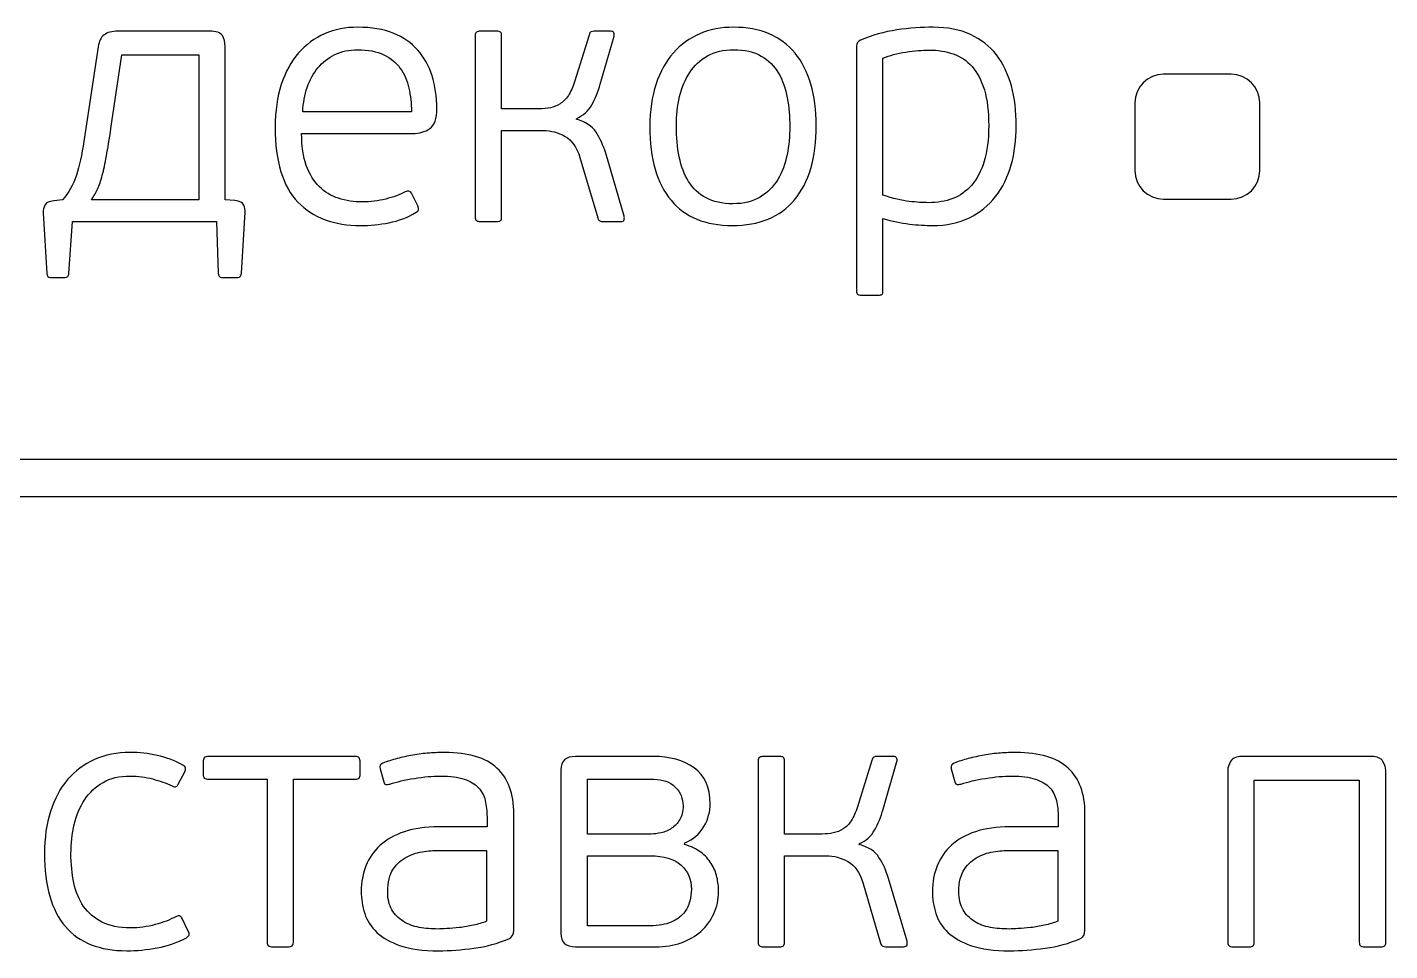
# Model space of a CAD drawing. Header units: centimetres. Extents: x -21.3 to 21.2, y -15.2 to 14.8.
# Drawn here: x 4.617 to 5.477, y -4.252 to -3.669 of the extents above; entities that cross this region are included whole.
import ezdxf

# ---------------------------------------------------------------- set-up
doc = ezdxf.new("R2010")
doc.units = ezdxf.units.CM
doc.header["$MEASUREMENT"] = 0
doc.layers.add('layer 1', color=7, linetype='Continuous')

msp = doc.modelspace()

# ---------------------------------------------------------------- linework, layer by layer
at = {"layer": 'layer 1', "color": 29}
for points, knots in [([(4.63937, -3.77787), (4.64334, -3.7736), (4.64627, -3.76845), (4.64818, -3.76243), (4.64818, -3.76243), (4.65009, -3.7564), (4.65165, -3.74928), (4.65287, -3.74104), (4.65287, -3.74104), (4.65287, -3.74104), (4.66202, -3.68135), (4.66202, -3.68135), (4.66202, -3.68135), (4.66248, -3.67784), (4.6637, -3.67533), (4.66568, -3.6738), (4.66568, -3.6738), (4.66766, -3.67227), (4.67063, -3.67151), (4.6746, -3.67151), (4.6746, -3.67151), (4.6746, -3.67151), (4.73201, -3.67151), (4.73201, -3.67151), (4.73201, -3.67151), (4.73643, -3.67151), (4.73921, -3.67243), (4.74035, -3.67426), (4.74035, -3.67426), (4.7415, -3.67609), (4.74207, -3.67845), (4.74207, -3.68135), (4.74207, -3.68135), (4.74207, -3.68135), (4.74207, -3.77787), (4.74207, -3.77787), (4.74207, -3.77787), (4.74207, -3.77787), (4.74825, -3.77833), (4.74825, -3.77833), (4.74825, -3.77833), (4.75129, -3.77863), (4.75316, -3.77958), (4.75385, -3.78119), (4.75385, -3.78119), (4.75453, -3.78278), (4.7548, -3.78427), (4.75465, -3.78564), (4.75465, -3.78564), (4.75465, -3.78564), (4.75236, -3.82407), (4.75236, -3.82407), (4.75236, -3.82407), (4.75236, -3.8259), (4.7516, -3.82681), (4.75008, -3.82681), (4.75008, -3.82681), (4.75008, -3.82681), (4.73978, -3.82681), (4.73978, -3.82681), (4.73978, -3.82681), (4.73856, -3.82681), (4.73788, -3.8259), (4.73772, -3.82407), (4.73772, -3.82407), (4.73772, -3.82407), (4.73658, -3.79159), (4.73658, -3.79159), (4.73658, -3.79159), (4.73658, -3.79159), (4.64578, -3.79159), (4.64578, -3.79159), (4.64578, -3.79159), (4.64578, -3.79159), (4.64349, -3.8243), (4.64349, -3.8243), (4.64349, -3.8243), (4.64349, -3.82521), (4.64322, -3.82586), (4.64269, -3.82624), (4.64269, -3.82624), (4.64216, -3.82663), (4.64159, -3.82681), (4.64097, -3.82681), (4.64097, -3.82681), (4.64097, -3.82681), (4.6316, -3.82681), (4.6316, -3.82681), (4.6316, -3.82681), (4.63038, -3.82681), (4.62969, -3.82598), (4.62954, -3.8243), (4.62954, -3.8243), (4.62954, -3.8243), (4.62725, -3.7861), (4.62725, -3.7861), (4.62725, -3.7861), (4.6271, -3.78442), (4.62744, -3.78283), (4.62828, -3.7813), (4.62828, -3.7813), (4.62912, -3.77977), (4.63099, -3.77886), (4.63388, -3.77856), (4.63388, -3.77856), (4.63388, -3.77856), (4.63937, -3.77787), (4.63937, -3.77787)], [0, 0, 0, 0, 0.035714, 0.035714, 0.035714, 0.035714, 0.071429, 0.071429, 0.071429, 0.071429, 0.107143, 0.107143, 0.107143, 0.107143, 0.142857, 0.142857, 0.142857, 0.142857, 0.178571, 0.178571, 0.178571, 0.178571, 0.214286, 0.214286, 0.214286, 0.214286, 0.25, 0.25, 0.25, 0.25, 0.285714, 0.285714, 0.285714, 0.285714, 0.321429, 0.321429, 0.321429, 0.321429, 0.357143, 0.357143, 0.357143, 0.357143, 0.392857, 0.392857, 0.392857, 0.392857, 0.428571, 0.428571, 0.428571, 0.428571, 0.464286, 0.464286, 0.464286, 0.464286, 0.5, 0.5, 0.5, 0.5, 0.535714, 0.535714, 0.535714, 0.535714, 0.571429, 0.571429, 0.571429, 0.571429, 0.607143, 0.607143, 0.607143, 0.607143, 0.642857, 0.642857, 0.642857, 0.642857, 0.678571, 0.678571, 0.678571, 0.678571, 0.714286, 0.714286, 0.714286, 0.714286, 0.75, 0.75, 0.75, 0.75, 0.785714, 0.785714, 0.785714, 0.785714, 0.821429, 0.821429, 0.821429, 0.821429, 0.857143, 0.857143, 0.857143, 0.857143, 0.892857, 0.892857, 0.892857, 0.892857, 0.928571, 0.928571, 0.928571, 0.928571, 1, 1, 1, 1]), ([(4.82578, -3.669), (4.83447, -3.669), (4.84195, -3.67025), (4.84819, -3.67277), (4.84819, -3.67277), (4.85445, -3.67529), (4.8596, -3.67883), (4.86364, -3.68341), (4.86364, -3.68341), (4.86768, -3.68798), (4.87069, -3.69339), (4.87267, -3.69965), (4.87267, -3.69965), (4.87465, -3.7059), (4.87564, -3.71276), (4.87564, -3.72023), (4.87564, -3.72023), (4.87564, -3.72664), (4.87416, -3.73086), (4.87118, -3.73292), (4.87118, -3.73292), (4.86821, -3.73498), (4.86459, -3.73601), (4.86032, -3.73601), (4.86032, -3.73601), (4.86032, -3.73601), (4.79033, -3.73601), (4.79033, -3.73601), (4.79033, -3.73601), (4.79033, -3.7439), (4.79132, -3.75061), (4.7933, -3.75614), (4.7933, -3.75614), (4.79529, -3.76167), (4.79803, -3.76617), (4.80146, -3.76956), (4.80146, -3.76956), (4.80489, -3.77299), (4.80897, -3.77547), (4.81362, -3.77695), (4.81362, -3.77695), (4.81827, -3.77848), (4.82331, -3.77924), (4.82864, -3.77924), (4.82864, -3.77924), (4.83371, -3.77924), (4.83863, -3.77863), (4.84347, -3.77741), (4.84347, -3.77741), (4.84827, -3.77619), (4.85235, -3.77466), (4.85574, -3.77284), (4.85574, -3.77284), (4.85757, -3.77192), (4.85887, -3.77223), (4.85963, -3.77375), (4.85963, -3.77375), (4.85963, -3.77375), (4.86375, -3.78179), (4.86375, -3.78179), (4.86375, -3.78179), (4.86466, -3.78366), (4.86428, -3.78496), (4.8626, -3.78576), (4.8626, -3.78576), (4.85727, -3.789), (4.85155, -3.79121), (4.84545, -3.79235), (4.84545, -3.79235), (4.83935, -3.79354), (4.8334, -3.79411), (4.82761, -3.79411), (4.82761, -3.79411), (4.81084, -3.79411), (4.79765, -3.78919), (4.78804, -3.77936), (4.78804, -3.77936), (4.77844, -3.76952), (4.77363, -3.75377), (4.77363, -3.73213), (4.77363, -3.73213), (4.77363, -3.72191), (4.77493, -3.71287), (4.77752, -3.70502), (4.77752, -3.70502), (4.78012, -3.69717), (4.78373, -3.69057), (4.78839, -3.68524), (4.78839, -3.68524), (4.79304, -3.6799), (4.79853, -3.67586), (4.80485, -3.67311), (4.80485, -3.67311), (4.81118, -3.67037), (4.81816, -3.669), (4.82578, -3.669)], [0, 0, 0, 0, 0.04, 0.04, 0.04, 0.04, 0.08, 0.08, 0.08, 0.08, 0.12, 0.12, 0.12, 0.12, 0.16, 0.16, 0.16, 0.16, 0.2, 0.2, 0.2, 0.2, 0.24, 0.24, 0.24, 0.24, 0.28, 0.28, 0.28, 0.28, 0.32, 0.32, 0.32, 0.32, 0.36, 0.36, 0.36, 0.36, 0.4, 0.4, 0.4, 0.4, 0.44, 0.44, 0.44, 0.44, 0.48, 0.48, 0.48, 0.48, 0.52, 0.52, 0.52, 0.52, 0.56, 0.56, 0.56, 0.56, 0.6, 0.6, 0.6, 0.6, 0.64, 0.64, 0.64, 0.64, 0.68, 0.68, 0.68, 0.68, 0.72, 0.72, 0.72, 0.72, 0.76, 0.76, 0.76, 0.76, 0.8, 0.8, 0.8, 0.8, 0.84, 0.84, 0.84, 0.84, 0.88, 0.88, 0.88, 0.88, 0.92, 0.92, 0.92, 0.92, 1, 1, 1, 1]), ([(4.91658, -3.78862), (4.91658, -3.78984), (4.91636, -3.79064), (4.9159, -3.79102), (4.9159, -3.79102), (4.91544, -3.7914), (4.9146, -3.79159), (4.91338, -3.79159), (4.91338, -3.79159), (4.91338, -3.79159), (4.90332, -3.79159), (4.90332, -3.79159), (4.90332, -3.79159), (4.9021, -3.79159), (4.90122, -3.7914), (4.90069, -3.79102), (4.90069, -3.79102), (4.90016, -3.79064), (4.89989, -3.78984), (4.89989, -3.78862), (4.89989, -3.78862), (4.89989, -3.78862), (4.89989, -3.67449), (4.89989, -3.67449), (4.89989, -3.67449), (4.89989, -3.67327), (4.90016, -3.67247), (4.90069, -3.67209), (4.90069, -3.67209), (4.90122, -3.6717), (4.9021, -3.67151), (4.90332, -3.67151), (4.90332, -3.67151), (4.90332, -3.67151), (4.91338, -3.67151), (4.91338, -3.67151), (4.91338, -3.67151), (4.9146, -3.67151), (4.91544, -3.6717), (4.9159, -3.67209), (4.9159, -3.67209), (4.91636, -3.67247), (4.91658, -3.67327), (4.91658, -3.67449), (4.91658, -3.67449), (4.91658, -3.67449), (4.91658, -3.72046), (4.91658, -3.72046), (4.91658, -3.72046), (4.91658, -3.72046), (4.94037, -3.72046), (4.94037, -3.72046), (4.94037, -3.72046), (4.94281, -3.72046), (4.94514, -3.72023), (4.94735, -3.71977), (4.94735, -3.71977), (4.94956, -3.71931), (4.95161, -3.71848), (4.95352, -3.71726), (4.95352, -3.71726), (4.95543, -3.71607), (4.95714, -3.71432), (4.95867, -3.71203), (4.95867, -3.71203), (4.96019, -3.70975), (4.96149, -3.70689), (4.96256, -3.70338), (4.96256, -3.70338), (4.96256, -3.70338), (4.97171, -3.67403), (4.97171, -3.67403), (4.97171, -3.67403), (4.97201, -3.67281), (4.97243, -3.67209), (4.97296, -3.67186), (4.97296, -3.67186), (4.9735, -3.67163), (4.97415, -3.67151), (4.97491, -3.67151), (4.97491, -3.67151), (4.97491, -3.67151), (4.9852, -3.67151), (4.9852, -3.67151), (4.9852, -3.67151), (4.98642, -3.67151), (4.98714, -3.67186), (4.98737, -3.67254), (4.98737, -3.67254), (4.9876, -3.67323), (4.98764, -3.67395), (4.98749, -3.67472), (4.98749, -3.67472), (4.98749, -3.67472), (4.9788, -3.70483), (4.9788, -3.70483), (4.9788, -3.70483), (4.97742, -3.70971), (4.97563, -3.71409), (4.97342, -3.71794), (4.97342, -3.71794), (4.97121, -3.72183), (4.96805, -3.72469), (4.96393, -3.72652), (4.96393, -3.72652), (4.96393, -3.72652), (4.9637, -3.72698), (4.9637, -3.72698), (4.9637, -3.72698), (4.96949, -3.72866), (4.97365, -3.7314), (4.97617, -3.73521), (4.97617, -3.73521), (4.97868, -3.73902), (4.9807, -3.74348), (4.98223, -3.74851), (4.98223, -3.74851), (4.98223, -3.74851), (4.99389, -3.78816), (4.99389, -3.78816), (4.99389, -3.78816), (4.99405, -3.78893), (4.99405, -3.78968), (4.99389, -3.79045), (4.99389, -3.79045), (4.99374, -3.79121), (4.99298, -3.79159), (4.9916, -3.79159), (4.9916, -3.79159), (4.9916, -3.79159), (4.9804, -3.79159), (4.9804, -3.79159), (4.9804, -3.79159), (4.97979, -3.79159), (4.97918, -3.79148), (4.97857, -3.79125), (4.97857, -3.79125), (4.97796, -3.79102), (4.9775, -3.79037), (4.9772, -3.7893), (4.9772, -3.7893), (4.9772, -3.7893), (4.96599, -3.75111), (4.96599, -3.75111), (4.96599, -3.75111), (4.96401, -3.7447), (4.96088, -3.74028), (4.95661, -3.73784), (4.95661, -3.73784), (4.95234, -3.7354), (4.94777, -3.73418), (4.94289, -3.73418), (4.94289, -3.73418), (4.94289, -3.73418), (4.91658, -3.73418), (4.91658, -3.73418), (4.91658, -3.73418), (4.91658, -3.73418), (4.91658, -3.78862), (4.91658, -3.78862)], [0, 0, 0, 0, 0.02439, 0.02439, 0.02439, 0.02439, 0.04878, 0.04878, 0.04878, 0.04878, 0.073171, 0.073171, 0.073171, 0.073171, 0.097561, 0.097561, 0.097561, 0.097561, 0.121951, 0.121951, 0.121951, 0.121951, 0.146341, 0.146341, 0.146341, 0.146341, 0.170732, 0.170732, 0.170732, 0.170732, 0.195122, 0.195122, 0.195122, 0.195122, 0.219512, 0.219512, 0.219512, 0.219512, 0.243902, 0.243902, 0.243902, 0.243902, 0.268293, 0.268293, 0.268293, 0.268293, 0.292683, 0.292683, 0.292683, 0.292683, 0.317073, 0.317073, 0.317073, 0.317073, 0.341463, 0.341463, 0.341463, 0.341463, 0.365854, 0.365854, 0.365854, 0.365854, 0.390244, 0.390244, 0.390244, 0.390244, 0.414634, 0.414634, 0.414634, 0.414634, 0.439024, 0.439024, 0.439024, 0.439024, 0.463415, 0.463415, 0.463415, 0.463415, 0.487805, 0.487805, 0.487805, 0.487805, 0.512195, 0.512195, 0.512195, 0.512195, 0.536585, 0.536585, 0.536585, 0.536585, 0.560976, 0.560976, 0.560976, 0.560976, 0.585366, 0.585366, 0.585366, 0.585366, 0.609756, 0.609756, 0.609756, 0.609756, 0.634146, 0.634146, 0.634146, 0.634146, 0.658537, 0.658537, 0.658537, 0.658537, 0.682927, 0.682927, 0.682927, 0.682927, 0.707317, 0.707317, 0.707317, 0.707317, 0.731707, 0.731707, 0.731707, 0.731707, 0.756098, 0.756098, 0.756098, 0.756098, 0.780488, 0.780488, 0.780488, 0.780488, 0.804878, 0.804878, 0.804878, 0.804878, 0.829268, 0.829268, 0.829268, 0.829268, 0.853659, 0.853659, 0.853659, 0.853659, 0.878049, 0.878049, 0.878049, 0.878049, 0.902439, 0.902439, 0.902439, 0.902439, 0.926829, 0.926829, 0.926829, 0.926829, 0.95122, 0.95122, 0.95122, 0.95122, 1, 1, 1, 1]), ([(5.11511, -3.73098), (5.11511, -3.75141), (5.11054, -3.76704), (5.10143, -3.77787), (5.10143, -3.77787), (5.09228, -3.7887), (5.0792, -3.79411), (5.06216, -3.79411), (5.06216, -3.79411), (5.04527, -3.79411), (5.03239, -3.78881), (5.02347, -3.77821), (5.02347, -3.77821), (5.01459, -3.76761), (5.01013, -3.7521), (5.01013, -3.73167), (5.01013, -3.73167), (5.01013, -3.7216), (5.01143, -3.71264), (5.01402, -3.70479), (5.01402, -3.70479), (5.01661, -3.69694), (5.02023, -3.69038), (5.02496, -3.68512), (5.02496, -3.68512), (5.02969, -3.67986), (5.03525, -3.67586), (5.04162, -3.67311), (5.04162, -3.67311), (5.04802, -3.67037), (5.05507, -3.669), (5.06285, -3.669), (5.06285, -3.669), (5.07989, -3.669), (5.09285, -3.67445), (5.10177, -3.68535), (5.10177, -3.68535), (5.11065, -3.69625), (5.11511, -3.71146), (5.11511, -3.73098)], [0, 0, 0, 0, 0.090909, 0.090909, 0.090909, 0.090909, 0.181818, 0.181818, 0.181818, 0.181818, 0.272727, 0.272727, 0.272727, 0.272727, 0.363636, 0.363636, 0.363636, 0.363636, 0.454545, 0.454545, 0.454545, 0.454545, 0.545455, 0.545455, 0.545455, 0.545455, 0.636364, 0.636364, 0.636364, 0.636364, 0.727273, 0.727273, 0.727273, 0.727273, 0.818182, 0.818182, 0.818182, 0.818182, 1, 1, 1, 1]), ([(5.24136, -3.73121), (5.24136, -3.74005), (5.24029, -3.74829), (5.23816, -3.75591), (5.23816, -3.75591), (5.23603, -3.76354), (5.23275, -3.77017), (5.22833, -3.77581), (5.22833, -3.77581), (5.22391, -3.78145), (5.21838, -3.78591), (5.21175, -3.78919), (5.21175, -3.78919), (5.20511, -3.79247), (5.19737, -3.79411), (5.18853, -3.79411), (5.18853, -3.79411), (5.18411, -3.79411), (5.17923, -3.7938), (5.17389, -3.79319), (5.17389, -3.79319), (5.16856, -3.79258), (5.16299, -3.79144), (5.1572, -3.78976), (5.1572, -3.78976), (5.1572, -3.78976), (5.1572, -3.83528), (5.1572, -3.83528), (5.1572, -3.83528), (5.1572, -3.8365), (5.157, -3.83726), (5.15662, -3.83756), (5.15662, -3.83756), (5.15624, -3.83787), (5.15544, -3.83802), (5.15422, -3.83802), (5.15422, -3.83802), (5.15422, -3.83802), (5.1437, -3.83802), (5.1437, -3.83802), (5.1437, -3.83802), (5.14263, -3.83802), (5.14183, -3.83787), (5.1413, -3.83756), (5.1413, -3.83756), (5.14077, -3.83726), (5.1405, -3.8365), (5.1405, -3.83528), (5.1405, -3.83528), (5.1405, -3.83528), (5.1405, -3.68089), (5.1405, -3.68089), (5.1405, -3.68089), (5.1405, -3.67906), (5.14134, -3.67784), (5.14302, -3.67723), (5.14302, -3.67723), (5.15033, -3.67403), (5.15799, -3.67186), (5.166, -3.67071), (5.166, -3.67071), (5.17401, -3.66957), (5.18167, -3.669), (5.18899, -3.669), (5.18899, -3.669), (5.19798, -3.669), (5.2058, -3.67052), (5.21243, -3.67357), (5.21243, -3.67357), (5.21906, -3.67662), (5.22452, -3.68089), (5.22879, -3.68638), (5.22879, -3.68638), (5.23305, -3.69187), (5.23622, -3.69842), (5.23827, -3.70605), (5.23827, -3.70605), (5.24034, -3.71367), (5.24136, -3.72206), (5.24136, -3.73121)], [0, 0, 0, 0, 0.047619, 0.047619, 0.047619, 0.047619, 0.095238, 0.095238, 0.095238, 0.095238, 0.142857, 0.142857, 0.142857, 0.142857, 0.190476, 0.190476, 0.190476, 0.190476, 0.238095, 0.238095, 0.238095, 0.238095, 0.285714, 0.285714, 0.285714, 0.285714, 0.333333, 0.333333, 0.333333, 0.333333, 0.380952, 0.380952, 0.380952, 0.380952, 0.428571, 0.428571, 0.428571, 0.428571, 0.47619, 0.47619, 0.47619, 0.47619, 0.52381, 0.52381, 0.52381, 0.52381, 0.571429, 0.571429, 0.571429, 0.571429, 0.619048, 0.619048, 0.619048, 0.619048, 0.666667, 0.666667, 0.666667, 0.666667, 0.714286, 0.714286, 0.714286, 0.714286, 0.761905, 0.761905, 0.761905, 0.761905, 0.809524, 0.809524, 0.809524, 0.809524, 0.857143, 0.857143, 0.857143, 0.857143, 0.904762, 0.904762, 0.904762, 0.904762, 1, 1, 1, 1]), ([(4.72537, -3.68638), (4.72537, -3.68638), (4.67688, -3.68638), (4.67688, -3.68638), (4.67688, -3.68638), (4.67688, -3.68638), (4.67002, -3.73281), (4.67002, -3.73281), (4.67002, -3.73281), (4.66895, -3.73967), (4.668, -3.74547), (4.66716, -3.75019), (4.66716, -3.75019), (4.66632, -3.75492), (4.66545, -3.759), (4.66453, -3.76243), (4.66453, -3.76243), (4.66362, -3.76586), (4.66263, -3.76876), (4.66156, -3.77112), (4.66156, -3.77112), (4.66049, -3.77348), (4.65919, -3.77573), (4.65767, -3.77787), (4.65767, -3.77787), (4.65767, -3.77787), (4.72537, -3.77787), (4.72537, -3.77787), (4.72537, -3.77787), (4.72537, -3.77787), (4.72537, -3.68638), (4.72537, -3.68638)], [0, 0, 0, 0, 0.111111, 0.111111, 0.111111, 0.111111, 0.222222, 0.222222, 0.222222, 0.222222, 0.333333, 0.333333, 0.333333, 0.333333, 0.444444, 0.444444, 0.444444, 0.444444, 0.555556, 0.555556, 0.555556, 0.555556, 0.666667, 0.666667, 0.666667, 0.666667, 0.777778, 0.777778, 0.777778, 0.777778, 1, 1, 1, 1]), ([(4.85963, -3.72229), (4.85963, -3.71711), (4.8591, -3.71215), (4.85803, -3.70742), (4.85803, -3.70742), (4.85697, -3.70269), (4.85517, -3.69854), (4.85262, -3.69496), (4.85262, -3.69496), (4.8501, -3.69137), (4.84663, -3.68851), (4.84221, -3.68638), (4.84221, -3.68638), (4.83775, -3.68424), (4.83226, -3.68318), (4.82567, -3.68318), (4.82567, -3.68318), (4.82033, -3.68318), (4.81553, -3.68421), (4.81133, -3.68626), (4.81133, -3.68626), (4.8071, -3.68833), (4.80356, -3.69111), (4.80066, -3.69461), (4.80066, -3.69461), (4.79776, -3.69812), (4.79548, -3.70224), (4.79387, -3.70697), (4.79387, -3.70697), (4.79227, -3.71169), (4.79132, -3.7168), (4.79102, -3.72229), (4.79102, -3.72229), (4.79102, -3.72229), (4.85963, -3.72229), (4.85963, -3.72229)], [0, 0, 0, 0, 0.1, 0.1, 0.1, 0.1, 0.2, 0.2, 0.2, 0.2, 0.3, 0.3, 0.3, 0.3, 0.4, 0.4, 0.4, 0.4, 0.5, 0.5, 0.5, 0.5, 0.6, 0.6, 0.6, 0.6, 0.7, 0.7, 0.7, 0.7, 0.8, 0.8, 0.8, 0.8, 1, 1, 1, 1]), ([(5.09842, -3.73178), (5.09842, -3.72553), (5.09788, -3.71943), (5.09681, -3.71356), (5.09681, -3.71356), (5.09575, -3.70765), (5.09391, -3.70247), (5.09132, -3.69797), (5.09132, -3.69797), (5.08873, -3.69347), (5.08511, -3.68985), (5.08046, -3.68718), (5.08046, -3.68718), (5.07581, -3.68451), (5.06998, -3.68318), (5.06296, -3.68318), (5.06296, -3.68318), (5.05656, -3.68318), (5.05107, -3.68447), (5.0465, -3.68707), (5.0465, -3.68707), (5.04192, -3.68966), (5.03818, -3.69316), (5.03529, -3.69751), (5.03529, -3.69751), (5.03239, -3.70186), (5.03026, -3.70693), (5.02888, -3.71276), (5.02888, -3.71276), (5.02751, -3.71855), (5.02683, -3.72469), (5.02683, -3.73109), (5.02683, -3.73109), (5.02683, -3.73826), (5.02744, -3.74486), (5.02865, -3.7508), (5.02865, -3.7508), (5.02987, -3.75679), (5.03186, -3.76197), (5.0346, -3.76639), (5.0346, -3.76639), (5.03735, -3.77082), (5.04101, -3.77428), (5.04558, -3.77673), (5.04558, -3.77673), (5.05015, -3.77916), (5.0558, -3.78038), (5.06251, -3.78038), (5.06251, -3.78038), (5.06937, -3.78038), (5.07512, -3.77897), (5.07978, -3.77616), (5.07978, -3.77616), (5.08443, -3.77333), (5.08812, -3.7696), (5.09087, -3.76502), (5.09087, -3.76502), (5.09361, -3.76045), (5.09556, -3.75522), (5.0967, -3.74943), (5.0967, -3.74943), (5.09784, -3.74363), (5.09842, -3.73773), (5.09842, -3.73178)], [0, 0, 0, 0, 0.058824, 0.058824, 0.058824, 0.058824, 0.117647, 0.117647, 0.117647, 0.117647, 0.176471, 0.176471, 0.176471, 0.176471, 0.235294, 0.235294, 0.235294, 0.235294, 0.294118, 0.294118, 0.294118, 0.294118, 0.352941, 0.352941, 0.352941, 0.352941, 0.411765, 0.411765, 0.411765, 0.411765, 0.470588, 0.470588, 0.470588, 0.470588, 0.529412, 0.529412, 0.529412, 0.529412, 0.588235, 0.588235, 0.588235, 0.588235, 0.647059, 0.647059, 0.647059, 0.647059, 0.705882, 0.705882, 0.705882, 0.705882, 0.764706, 0.764706, 0.764706, 0.764706, 0.823529, 0.823529, 0.823529, 0.823529, 0.882353, 0.882353, 0.882353, 0.882353, 1, 1, 1, 1]), ([(5.22398, -3.73121), (5.22398, -3.72221), (5.22307, -3.71466), (5.22124, -3.70856), (5.22124, -3.70856), (5.21941, -3.70247), (5.21681, -3.69755), (5.21346, -3.69381), (5.21346, -3.69381), (5.2101, -3.69008), (5.20614, -3.68741), (5.20157, -3.68581), (5.20157, -3.68581), (5.19699, -3.68421), (5.19188, -3.68341), (5.18624, -3.68341), (5.18624, -3.68341), (5.18213, -3.68341), (5.17728, -3.68383), (5.17172, -3.68467), (5.17172, -3.68467), (5.16616, -3.6855), (5.16131, -3.68676), (5.1572, -3.68844), (5.1572, -3.68844), (5.1572, -3.68844), (5.1572, -3.77489), (5.1572, -3.77489), (5.1572, -3.77489), (5.1636, -3.77703), (5.16913, -3.77836), (5.17378, -3.7789), (5.17378, -3.7789), (5.17843, -3.77943), (5.18251, -3.7797), (5.18601, -3.7797), (5.18601, -3.7797), (5.1915, -3.7797), (5.19658, -3.77882), (5.20123, -3.77707), (5.20123, -3.77707), (5.20588, -3.77532), (5.20987, -3.77249), (5.21323, -3.76861), (5.21323, -3.76861), (5.21659, -3.76472), (5.21922, -3.75969), (5.22112, -3.75351), (5.22112, -3.75351), (5.22303, -3.74733), (5.22398, -3.7399), (5.22398, -3.73121)], [0, 0, 0, 0, 0.071429, 0.071429, 0.071429, 0.071429, 0.142857, 0.142857, 0.142857, 0.142857, 0.214286, 0.214286, 0.214286, 0.214286, 0.285714, 0.285714, 0.285714, 0.285714, 0.357143, 0.357143, 0.357143, 0.357143, 0.428571, 0.428571, 0.428571, 0.428571, 0.5, 0.5, 0.5, 0.5, 0.571429, 0.571429, 0.571429, 0.571429, 0.642857, 0.642857, 0.642857, 0.642857, 0.714286, 0.714286, 0.714286, 0.714286, 0.785714, 0.785714, 0.785714, 0.785714, 0.857143, 0.857143, 0.857143, 0.857143, 1, 1, 1, 1]), ([(5.33427, -3.69868), (5.33427, -3.69868), (5.37698, -3.69868), (5.37698, -3.69868), (5.37698, -3.69868), (5.38691, -3.69868), (5.39503, -3.7068), (5.39503, -3.71673), (5.39503, -3.71673), (5.39503, -3.71673), (5.39503, -3.75944), (5.39503, -3.75944), (5.39503, -3.75944), (5.39503, -3.76937), (5.38691, -3.77749), (5.37698, -3.77749), (5.37698, -3.77749), (5.37698, -3.77749), (5.33427, -3.77749), (5.33427, -3.77749), (5.33427, -3.77749), (5.32434, -3.77749), (5.31622, -3.76937), (5.31622, -3.75944), (5.31622, -3.75944), (5.31622, -3.75944), (5.31622, -3.71673), (5.31622, -3.71673), (5.31622, -3.71673), (5.31622, -3.7068), (5.32434, -3.69868), (5.33427, -3.69868)], [0, 0, 0, 0, 0.111111, 0.111111, 0.111111, 0.111111, 0.222222, 0.222222, 0.222222, 0.222222, 0.333333, 0.333333, 0.333333, 0.333333, 0.444444, 0.444444, 0.444444, 0.444444, 0.555556, 0.555556, 0.555556, 0.555556, 0.666667, 0.666667, 0.666667, 0.666667, 0.777778, 0.777778, 0.777778, 0.777778, 1, 1, 1, 1]), ([(3.2485, -3.96525), (3.2485, -3.96525), (10.17123, -3.96525), (10.17123, -3.96525), (10.17123, -3.96525), (10.17123, -3.96525), (10.17123, -3.94149), (10.17123, -3.94149), (10.17123, -3.94149), (10.17123, -3.94149), (3.2485, -3.94149), (3.2485, -3.94149), (3.2485, -3.94149), (3.2485, -3.94149), (3.2485, -3.96525), (3.2485, -3.96525)], [0, 0, 0, 0, 0.2, 0.2, 0.2, 0.2, 0.4, 0.4, 0.4, 0.4, 0.6, 0.6, 0.6, 0.6, 1, 1, 1, 1]), ([(4.68227, -4.23733), (4.6876, -4.23733), (4.69282, -4.23664), (4.69793, -4.23528), (4.69793, -4.23528), (4.70304, -4.2339), (4.70735, -4.23222), (4.71085, -4.23024), (4.71085, -4.23024), (4.71208, -4.22963), (4.71295, -4.22948), (4.71348, -4.22979), (4.71348, -4.22979), (4.71402, -4.23009), (4.71451, -4.23063), (4.71497, -4.23138), (4.71497, -4.23138), (4.71497, -4.23138), (4.71863, -4.23939), (4.71863, -4.23939), (4.71863, -4.23939), (4.71939, -4.24031), (4.71962, -4.24107), (4.71932, -4.24168), (4.71932, -4.24168), (4.71902, -4.24229), (4.71848, -4.2429), (4.71772, -4.24351), (4.71772, -4.24351), (4.71192, -4.24656), (4.70575, -4.24869), (4.69919, -4.24991), (4.69919, -4.24991), (4.69264, -4.25113), (4.68623, -4.25174), (4.67998, -4.25174), (4.67998, -4.25174), (4.6629, -4.25174), (4.64997, -4.24663), (4.64121, -4.23642), (4.64121, -4.23642), (4.63244, -4.2262), (4.62806, -4.21088), (4.62806, -4.19044), (4.62806, -4.19044), (4.62806, -4.18053), (4.62931, -4.17165), (4.63183, -4.1638), (4.63183, -4.1638), (4.63435, -4.15594), (4.63793, -4.14927), (4.64258, -4.14378), (4.64258, -4.14378), (4.64723, -4.13829), (4.65291, -4.13406), (4.65962, -4.13109), (4.65962, -4.13109), (4.66633, -4.12812), (4.6738, -4.12663), (4.68204, -4.12663), (4.68204, -4.12663), (4.68798, -4.12663), (4.6937, -4.12724), (4.69919, -4.12846), (4.69919, -4.12846), (4.70468, -4.12968), (4.71009, -4.13174), (4.71543, -4.13463), (4.71543, -4.13463), (4.71726, -4.1357), (4.71764, -4.13708), (4.71657, -4.13875), (4.71657, -4.13875), (4.71657, -4.13875), (4.71246, -4.14653), (4.71246, -4.14653), (4.71246, -4.14653), (4.71215, -4.14729), (4.71173, -4.14783), (4.7112, -4.14813), (4.7112, -4.14813), (4.71067, -4.14843), (4.70979, -4.14828), (4.70857, -4.14767), (4.70857, -4.14767), (4.70475, -4.146), (4.70068, -4.14455), (4.69633, -4.14332), (4.69633, -4.14332), (4.69198, -4.14211), (4.68722, -4.1415), (4.68204, -4.1415), (4.68204, -4.1415), (4.67533, -4.1415), (4.66965, -4.14283), (4.66499, -4.1455), (4.66499, -4.1455), (4.66034, -4.14817), (4.6565, -4.15179), (4.65344, -4.15636), (4.65344, -4.15636), (4.6504, -4.16094), (4.64818, -4.16616), (4.64681, -4.17203), (4.64681, -4.17203), (4.64544, -4.1779), (4.64475, -4.18404), (4.64475, -4.19044), (4.64475, -4.19044), (4.64475, -4.197), (4.64536, -4.20314), (4.64658, -4.20886), (4.64658, -4.20886), (4.6478, -4.21457), (4.64986, -4.21953), (4.65276, -4.22372), (4.65276, -4.22372), (4.65566, -4.22792), (4.6595, -4.23123), (4.66431, -4.23367), (4.66431, -4.23367), (4.66911, -4.23611), (4.6751, -4.23733), (4.68227, -4.23733)], [0, 0, 0, 0, 0.03125, 0.03125, 0.03125, 0.03125, 0.0625, 0.0625, 0.0625, 0.0625, 0.09375, 0.09375, 0.09375, 0.09375, 0.125, 0.125, 0.125, 0.125, 0.15625, 0.15625, 0.15625, 0.15625, 0.1875, 0.1875, 0.1875, 0.1875, 0.21875, 0.21875, 0.21875, 0.21875, 0.25, 0.25, 0.25, 0.25, 0.28125, 0.28125, 0.28125, 0.28125, 0.3125, 0.3125, 0.3125, 0.3125, 0.34375, 0.34375, 0.34375, 0.34375, 0.375, 0.375, 0.375, 0.375, 0.40625, 0.40625, 0.40625, 0.40625, 0.4375, 0.4375, 0.4375, 0.4375, 0.46875, 0.46875, 0.46875, 0.46875, 0.5, 0.5, 0.5, 0.5, 0.53125, 0.53125, 0.53125, 0.53125, 0.5625, 0.5625, 0.5625, 0.5625, 0.59375, 0.59375, 0.59375, 0.59375, 0.625, 0.625, 0.625, 0.625, 0.65625, 0.65625, 0.65625, 0.65625, 0.6875, 0.6875, 0.6875, 0.6875, 0.71875, 0.71875, 0.71875, 0.71875, 0.75, 0.75, 0.75, 0.75, 0.78125, 0.78125, 0.78125, 0.78125, 0.8125, 0.8125, 0.8125, 0.8125, 0.84375, 0.84375, 0.84375, 0.84375, 0.875, 0.875, 0.875, 0.875, 0.90625, 0.90625, 0.90625, 0.90625, 0.9375, 0.9375, 0.9375, 0.9375, 1, 1, 1, 1]), ([(4.92426, -4.2387), (4.92426, -4.24145), (4.92319, -4.24328), (4.92105, -4.24419), (4.92105, -4.24419), (4.91419, -4.24709), (4.90687, -4.24907), (4.89909, -4.25014), (4.89909, -4.25014), (4.89132, -4.25121), (4.88384, -4.25174), (4.87668, -4.25174), (4.87668, -4.25174), (4.86692, -4.25174), (4.85891, -4.25068), (4.85266, -4.24854), (4.85266, -4.24854), (4.84641, -4.24641), (4.84145, -4.24358), (4.83779, -4.24015), (4.83779, -4.24015), (4.83414, -4.23672), (4.83158, -4.23276), (4.83013, -4.22822), (4.83013, -4.22822), (4.82868, -4.22372), (4.82796, -4.219), (4.82796, -4.21412), (4.82796, -4.21412), (4.82796, -4.20847), (4.82895, -4.20314), (4.83093, -4.19818), (4.83093, -4.19818), (4.83292, -4.19319), (4.83593, -4.18888), (4.83997, -4.18522), (4.83997, -4.18522), (4.84401, -4.18156), (4.84908, -4.17866), (4.85518, -4.1766), (4.85518, -4.1766), (4.86128, -4.17455), (4.86852, -4.17352), (4.87691, -4.17352), (4.87691, -4.17352), (4.87691, -4.17352), (4.90733, -4.17352), (4.90733, -4.17352), (4.90733, -4.17352), (4.90733, -4.17352), (4.90733, -4.16742), (4.90733, -4.16742), (4.90733, -4.16742), (4.90733, -4.16368), (4.90695, -4.16018), (4.90618, -4.15693), (4.90618, -4.15693), (4.90542, -4.15369), (4.90397, -4.15095), (4.90184, -4.1487), (4.90184, -4.1487), (4.8997, -4.14645), (4.89673, -4.1447), (4.89292, -4.1434), (4.89292, -4.1434), (4.8891, -4.14214), (4.88415, -4.1415), (4.87805, -4.1415), (4.87805, -4.1415), (4.87302, -4.1415), (4.86749, -4.14199), (4.86147, -4.14298), (4.86147, -4.14298), (4.85544, -4.14398), (4.8503, -4.14516), (4.84603, -4.14653), (4.84603, -4.14653), (4.84496, -4.14684), (4.84412, -4.14695), (4.84351, -4.14687), (4.84351, -4.14687), (4.8429, -4.14679), (4.84244, -4.14622), (4.84214, -4.14516), (4.84214, -4.14516), (4.84214, -4.14516), (4.83985, -4.13685), (4.83985, -4.13685), (4.83985, -4.13685), (4.8394, -4.13513), (4.84001, -4.13399), (4.84168, -4.13338), (4.84168, -4.13338), (4.84443, -4.13227), (4.8474, -4.13132), (4.85061, -4.13048), (4.85061, -4.13048), (4.85381, -4.1296), (4.85712, -4.12888), (4.86055, -4.12827), (4.86055, -4.12827), (4.86399, -4.12762), (4.86745, -4.1272), (4.87096, -4.12697), (4.87096, -4.12697), (4.87447, -4.12674), (4.87774, -4.12663), (4.8808, -4.12663), (4.8808, -4.12663), (4.89559, -4.12663), (4.90653, -4.12991), (4.91362, -4.13647), (4.91362, -4.13647), (4.92071, -4.14302), (4.92426, -4.15263), (4.92426, -4.16528), (4.92426, -4.16528), (4.92426, -4.16528), (4.92426, -4.2387), (4.92426, -4.2387)], [0, 0, 0, 0, 0.032258, 0.032258, 0.032258, 0.032258, 0.064516, 0.064516, 0.064516, 0.064516, 0.096774, 0.096774, 0.096774, 0.096774, 0.129032, 0.129032, 0.129032, 0.129032, 0.16129, 0.16129, 0.16129, 0.16129, 0.193548, 0.193548, 0.193548, 0.193548, 0.225806, 0.225806, 0.225806, 0.225806, 0.258065, 0.258065, 0.258065, 0.258065, 0.290323, 0.290323, 0.290323, 0.290323, 0.322581, 0.322581, 0.322581, 0.322581, 0.354839, 0.354839, 0.354839, 0.354839, 0.387097, 0.387097, 0.387097, 0.387097, 0.419355, 0.419355, 0.419355, 0.419355, 0.451613, 0.451613, 0.451613, 0.451613, 0.483871, 0.483871, 0.483871, 0.483871, 0.516129, 0.516129, 0.516129, 0.516129, 0.548387, 0.548387, 0.548387, 0.548387, 0.580645, 0.580645, 0.580645, 0.580645, 0.612903, 0.612903, 0.612903, 0.612903, 0.645161, 0.645161, 0.645161, 0.645161, 0.677419, 0.677419, 0.677419, 0.677419, 0.709677, 0.709677, 0.709677, 0.709677, 0.741935, 0.741935, 0.741935, 0.741935, 0.774194, 0.774194, 0.774194, 0.774194, 0.806452, 0.806452, 0.806452, 0.806452, 0.83871, 0.83871, 0.83871, 0.83871, 0.870968, 0.870968, 0.870968, 0.870968, 0.903226, 0.903226, 0.903226, 0.903226, 0.935484, 0.935484, 0.935484, 0.935484, 1, 1, 1, 1]), ([(5.28473, -4.2387), (5.28473, -4.24145), (5.28366, -4.24328), (5.28152, -4.24419), (5.28152, -4.24419), (5.27466, -4.24709), (5.26734, -4.24907), (5.25956, -4.25014), (5.25956, -4.25014), (5.25179, -4.25121), (5.24432, -4.25174), (5.23715, -4.25174), (5.23715, -4.25174), (5.22739, -4.25174), (5.21939, -4.25068), (5.21313, -4.24854), (5.21313, -4.24854), (5.20689, -4.24641), (5.20193, -4.24358), (5.19827, -4.24015), (5.19827, -4.24015), (5.19461, -4.23672), (5.19205, -4.23276), (5.19061, -4.22822), (5.19061, -4.22822), (5.18916, -4.22372), (5.18843, -4.219), (5.18843, -4.21412), (5.18843, -4.21412), (5.18843, -4.20847), (5.18942, -4.20314), (5.1914, -4.19818), (5.1914, -4.19818), (5.19339, -4.19319), (5.1964, -4.18888), (5.20044, -4.18522), (5.20044, -4.18522), (5.20448, -4.18156), (5.20955, -4.17866), (5.21565, -4.1766), (5.21565, -4.1766), (5.22175, -4.17455), (5.22899, -4.17352), (5.23738, -4.17352), (5.23738, -4.17352), (5.23738, -4.17352), (5.2678, -4.17352), (5.2678, -4.17352), (5.2678, -4.17352), (5.2678, -4.17352), (5.2678, -4.16742), (5.2678, -4.16742), (5.2678, -4.16742), (5.2678, -4.16368), (5.26742, -4.16018), (5.26666, -4.15693), (5.26666, -4.15693), (5.26589, -4.15369), (5.26444, -4.15095), (5.26231, -4.1487), (5.26231, -4.1487), (5.26018, -4.14645), (5.2572, -4.1447), (5.25339, -4.1434), (5.25339, -4.1434), (5.24958, -4.14214), (5.24462, -4.1415), (5.23852, -4.1415), (5.23852, -4.1415), (5.23349, -4.1415), (5.22796, -4.14199), (5.22194, -4.14298), (5.22194, -4.14298), (5.21592, -4.14398), (5.21077, -4.14516), (5.2065, -4.14653), (5.2065, -4.14653), (5.20544, -4.14684), (5.2046, -4.14695), (5.20399, -4.14687), (5.20399, -4.14687), (5.20338, -4.14679), (5.20292, -4.14622), (5.20261, -4.14516), (5.20261, -4.14516), (5.20261, -4.14516), (5.20033, -4.13685), (5.20033, -4.13685), (5.20033, -4.13685), (5.19987, -4.13513), (5.20048, -4.13399), (5.20215, -4.13338), (5.20215, -4.13338), (5.2049, -4.13227), (5.20787, -4.13132), (5.21108, -4.13048), (5.21108, -4.13048), (5.21428, -4.1296), (5.2176, -4.12888), (5.22102, -4.12827), (5.22102, -4.12827), (5.22446, -4.12762), (5.22792, -4.1272), (5.23143, -4.12697), (5.23143, -4.12697), (5.23494, -4.12674), (5.23822, -4.12663), (5.24127, -4.12663), (5.24127, -4.12663), (5.25606, -4.12663), (5.267, -4.12991), (5.27409, -4.13647), (5.27409, -4.13647), (5.28118, -4.14302), (5.28473, -4.15263), (5.28473, -4.16528), (5.28473, -4.16528), (5.28473, -4.16528), (5.28473, -4.2387), (5.28473, -4.2387)], [0, 0, 0, 0, 0.032258, 0.032258, 0.032258, 0.032258, 0.064516, 0.064516, 0.064516, 0.064516, 0.096774, 0.096774, 0.096774, 0.096774, 0.129032, 0.129032, 0.129032, 0.129032, 0.16129, 0.16129, 0.16129, 0.16129, 0.193548, 0.193548, 0.193548, 0.193548, 0.225806, 0.225806, 0.225806, 0.225806, 0.258065, 0.258065, 0.258065, 0.258065, 0.290323, 0.290323, 0.290323, 0.290323, 0.322581, 0.322581, 0.322581, 0.322581, 0.354839, 0.354839, 0.354839, 0.354839, 0.387097, 0.387097, 0.387097, 0.387097, 0.419355, 0.419355, 0.419355, 0.419355, 0.451613, 0.451613, 0.451613, 0.451613, 0.483871, 0.483871, 0.483871, 0.483871, 0.516129, 0.516129, 0.516129, 0.516129, 0.548387, 0.548387, 0.548387, 0.548387, 0.580645, 0.580645, 0.580645, 0.580645, 0.612903, 0.612903, 0.612903, 0.612903, 0.645161, 0.645161, 0.645161, 0.645161, 0.677419, 0.677419, 0.677419, 0.677419, 0.709677, 0.709677, 0.709677, 0.709677, 0.741935, 0.741935, 0.741935, 0.741935, 0.774194, 0.774194, 0.774194, 0.774194, 0.806452, 0.806452, 0.806452, 0.806452, 0.83871, 0.83871, 0.83871, 0.83871, 0.870968, 0.870968, 0.870968, 0.870968, 0.903226, 0.903226, 0.903226, 0.903226, 0.935484, 0.935484, 0.935484, 0.935484, 1, 1, 1, 1]), ([(4.78519, -4.24557), (4.78519, -4.24709), (4.78492, -4.24808), (4.78439, -4.24854), (4.78439, -4.24854), (4.78385, -4.249), (4.78294, -4.24923), (4.78172, -4.24923), (4.78172, -4.24923), (4.78172, -4.24923), (4.77219, -4.24923), (4.77219, -4.24923), (4.77219, -4.24923), (4.77082, -4.24923), (4.76983, -4.249), (4.76929, -4.24854), (4.76929, -4.24854), (4.76876, -4.24808), (4.76849, -4.24709), (4.76849, -4.24557), (4.76849, -4.24557), (4.76849, -4.24557), (4.76849, -4.14355), (4.76849, -4.14355), (4.76849, -4.14355), (4.76849, -4.14355), (4.7319, -4.14355), (4.7319, -4.14355), (4.7319, -4.14355), (4.73037, -4.14355), (4.72938, -4.14329), (4.72892, -4.14275), (4.72892, -4.14275), (4.72847, -4.14222), (4.72824, -4.14142), (4.72824, -4.14035), (4.72824, -4.14035), (4.72824, -4.14035), (4.72824, -4.1328), (4.72824, -4.1328), (4.72824, -4.1328), (4.72824, -4.13159), (4.72847, -4.13067), (4.72892, -4.13006), (4.72892, -4.13006), (4.72938, -4.12945), (4.73037, -4.12915), (4.7319, -4.12915), (4.7319, -4.12915), (4.7319, -4.12915), (4.82384, -4.12915), (4.82384, -4.12915), (4.82384, -4.12915), (4.82537, -4.12915), (4.82632, -4.12945), (4.8267, -4.13006), (4.8267, -4.13006), (4.82708, -4.13067), (4.82728, -4.13159), (4.82728, -4.1328), (4.82728, -4.1328), (4.82728, -4.1328), (4.82728, -4.14035), (4.82728, -4.14035), (4.82728, -4.14035), (4.82728, -4.14142), (4.82708, -4.14222), (4.8267, -4.14275), (4.8267, -4.14275), (4.82632, -4.14329), (4.82537, -4.14355), (4.82384, -4.14355), (4.82384, -4.14355), (4.82384, -4.14355), (4.78519, -4.14355), (4.78519, -4.14355), (4.78519, -4.14355), (4.78519, -4.14355), (4.78519, -4.24557), (4.78519, -4.24557)], [0, 0, 0, 0, 0.047619, 0.047619, 0.047619, 0.047619, 0.095238, 0.095238, 0.095238, 0.095238, 0.142857, 0.142857, 0.142857, 0.142857, 0.190476, 0.190476, 0.190476, 0.190476, 0.238095, 0.238095, 0.238095, 0.238095, 0.285714, 0.285714, 0.285714, 0.285714, 0.333333, 0.333333, 0.333333, 0.333333, 0.380952, 0.380952, 0.380952, 0.380952, 0.428571, 0.428571, 0.428571, 0.428571, 0.47619, 0.47619, 0.47619, 0.47619, 0.52381, 0.52381, 0.52381, 0.52381, 0.571429, 0.571429, 0.571429, 0.571429, 0.619048, 0.619048, 0.619048, 0.619048, 0.666667, 0.666667, 0.666667, 0.666667, 0.714286, 0.714286, 0.714286, 0.714286, 0.761905, 0.761905, 0.761905, 0.761905, 0.809524, 0.809524, 0.809524, 0.809524, 0.857143, 0.857143, 0.857143, 0.857143, 0.904762, 0.904762, 0.904762, 0.904762, 1, 1, 1, 1]), ([(5.03198, -4.18472), (5.0361, -4.18594), (5.03953, -4.18758), (5.04228, -4.18964), (5.04228, -4.18964), (5.04502, -4.1917), (5.04723, -4.19406), (5.04891, -4.19674), (5.04891, -4.19674), (5.05059, -4.1994), (5.05177, -4.20226), (5.05246, -4.20531), (5.05246, -4.20531), (5.05314, -4.20836), (5.05348, -4.21133), (5.05348, -4.21423), (5.05348, -4.21423), (5.05348, -4.21942), (5.05249, -4.22414), (5.05051, -4.22841), (5.05051, -4.22841), (5.04853, -4.23268), (5.04578, -4.23638), (5.04228, -4.2395), (5.04228, -4.2395), (5.03877, -4.24263), (5.03461, -4.24503), (5.02981, -4.24671), (5.02981, -4.24671), (5.02501, -4.24839), (5.01971, -4.24923), (5.01392, -4.24923), (5.01392, -4.24923), (5.01392, -4.24923), (4.96314, -4.24923), (4.96314, -4.24923), (4.96314, -4.24923), (4.95704, -4.24923), (4.95399, -4.24641), (4.95399, -4.24077), (4.95399, -4.24077), (4.95399, -4.24077), (4.95399, -4.13761), (4.95399, -4.13761), (4.95399, -4.13761), (4.95399, -4.13197), (4.95704, -4.12915), (4.96314, -4.12915), (4.96314, -4.12915), (4.96314, -4.12915), (5.01209, -4.12915), (5.01209, -4.12915), (5.01209, -4.12915), (5.02261, -4.12915), (5.03126, -4.13155), (5.03804, -4.13635), (5.03804, -4.13635), (5.04483, -4.14115), (5.04822, -4.14866), (5.04822, -4.15888), (5.04822, -4.15888), (5.04822, -4.16391), (5.04689, -4.16875), (5.04422, -4.1734), (5.04422, -4.1734), (5.04155, -4.17805), (5.03755, -4.18145), (5.03221, -4.18358), (5.03221, -4.18358), (5.03221, -4.18358), (5.03198, -4.18472), (5.03198, -4.18472)], [0, 0, 0, 0, 0.052632, 0.052632, 0.052632, 0.052632, 0.105263, 0.105263, 0.105263, 0.105263, 0.157895, 0.157895, 0.157895, 0.157895, 0.210526, 0.210526, 0.210526, 0.210526, 0.263158, 0.263158, 0.263158, 0.263158, 0.315789, 0.315789, 0.315789, 0.315789, 0.368421, 0.368421, 0.368421, 0.368421, 0.421053, 0.421053, 0.421053, 0.421053, 0.473684, 0.473684, 0.473684, 0.473684, 0.526316, 0.526316, 0.526316, 0.526316, 0.578947, 0.578947, 0.578947, 0.578947, 0.631579, 0.631579, 0.631579, 0.631579, 0.684211, 0.684211, 0.684211, 0.684211, 0.736842, 0.736842, 0.736842, 0.736842, 0.789474, 0.789474, 0.789474, 0.789474, 0.842105, 0.842105, 0.842105, 0.842105, 0.894737, 0.894737, 0.894737, 0.894737, 1, 1, 1, 1]), ([(5.09511, -4.24625), (5.09511, -4.24747), (5.09488, -4.24827), (5.09443, -4.24866), (5.09443, -4.24866), (5.09397, -4.24904), (5.09313, -4.24923), (5.09191, -4.24923), (5.09191, -4.24923), (5.09191, -4.24923), (5.08185, -4.24923), (5.08185, -4.24923), (5.08185, -4.24923), (5.08063, -4.24923), (5.07975, -4.24904), (5.07922, -4.24866), (5.07922, -4.24866), (5.07868, -4.24827), (5.07841, -4.24747), (5.07841, -4.24625), (5.07841, -4.24625), (5.07841, -4.24625), (5.07841, -4.13212), (5.07841, -4.13212), (5.07841, -4.13212), (5.07841, -4.1309), (5.07868, -4.1301), (5.07922, -4.12972), (5.07922, -4.12972), (5.07975, -4.12934), (5.08063, -4.12915), (5.08185, -4.12915), (5.08185, -4.12915), (5.08185, -4.12915), (5.09191, -4.12915), (5.09191, -4.12915), (5.09191, -4.12915), (5.09313, -4.12915), (5.09397, -4.12934), (5.09443, -4.12972), (5.09443, -4.12972), (5.09488, -4.1301), (5.09511, -4.1309), (5.09511, -4.13212), (5.09511, -4.13212), (5.09511, -4.13212), (5.09511, -4.17809), (5.09511, -4.17809), (5.09511, -4.17809), (5.09511, -4.17809), (5.1189, -4.17809), (5.1189, -4.17809), (5.1189, -4.17809), (5.12134, -4.17809), (5.12367, -4.17787), (5.12588, -4.17741), (5.12588, -4.17741), (5.12809, -4.17695), (5.13015, -4.17611), (5.13205, -4.17489), (5.13205, -4.17489), (5.13396, -4.17371), (5.13567, -4.17195), (5.1372, -4.16967), (5.1372, -4.16967), (5.13872, -4.16738), (5.14002, -4.16452), (5.14109, -4.16101), (5.14109, -4.16101), (5.14109, -4.16101), (5.15023, -4.13166), (5.15023, -4.13166), (5.15023, -4.13166), (5.15054, -4.13044), (5.15096, -4.12972), (5.1515, -4.12949), (5.1515, -4.12949), (5.15203, -4.12926), (5.15268, -4.12915), (5.15344, -4.12915), (5.15344, -4.12915), (5.15344, -4.12915), (5.16373, -4.12915), (5.16373, -4.12915), (5.16373, -4.12915), (5.16495, -4.12915), (5.16567, -4.12949), (5.1659, -4.13017), (5.1659, -4.13017), (5.16613, -4.13086), (5.16617, -4.13159), (5.16602, -4.13235), (5.16602, -4.13235), (5.16602, -4.13235), (5.15733, -4.16246), (5.15733, -4.16246), (5.15733, -4.16246), (5.15595, -4.16734), (5.15416, -4.17172), (5.15195, -4.17558), (5.15195, -4.17558), (5.14974, -4.17946), (5.14658, -4.18232), (5.14246, -4.18415), (5.14246, -4.18415), (5.14246, -4.18415), (5.14223, -4.18461), (5.14223, -4.18461), (5.14223, -4.18461), (5.14803, -4.18629), (5.15218, -4.18903), (5.1547, -4.19284), (5.1547, -4.19284), (5.15721, -4.19666), (5.15923, -4.20112), (5.16076, -4.20615), (5.16076, -4.20615), (5.16076, -4.20615), (5.17242, -4.2458), (5.17242, -4.2458), (5.17242, -4.2458), (5.17257, -4.24656), (5.17257, -4.24732), (5.17242, -4.24808), (5.17242, -4.24808), (5.17227, -4.24884), (5.17151, -4.24923), (5.17014, -4.24923), (5.17014, -4.24923), (5.17014, -4.24923), (5.15893, -4.24923), (5.15893, -4.24923), (5.15893, -4.24923), (5.15832, -4.24923), (5.15771, -4.24911), (5.1571, -4.24889), (5.1571, -4.24889), (5.15649, -4.24866), (5.15603, -4.24801), (5.15572, -4.24694), (5.15572, -4.24694), (5.15572, -4.24694), (5.14452, -4.20874), (5.14452, -4.20874), (5.14452, -4.20874), (5.14254, -4.20234), (5.13941, -4.19792), (5.13514, -4.19547), (5.13514, -4.19547), (5.13087, -4.19304), (5.1263, -4.19182), (5.12142, -4.19182), (5.12142, -4.19182), (5.12142, -4.19182), (5.09511, -4.19182), (5.09511, -4.19182), (5.09511, -4.19182), (5.09511, -4.19182), (5.09511, -4.24625), (5.09511, -4.24625)], [0, 0, 0, 0, 0.02439, 0.02439, 0.02439, 0.02439, 0.04878, 0.04878, 0.04878, 0.04878, 0.073171, 0.073171, 0.073171, 0.073171, 0.097561, 0.097561, 0.097561, 0.097561, 0.121951, 0.121951, 0.121951, 0.121951, 0.146341, 0.146341, 0.146341, 0.146341, 0.170732, 0.170732, 0.170732, 0.170732, 0.195122, 0.195122, 0.195122, 0.195122, 0.219512, 0.219512, 0.219512, 0.219512, 0.243902, 0.243902, 0.243902, 0.243902, 0.268293, 0.268293, 0.268293, 0.268293, 0.292683, 0.292683, 0.292683, 0.292683, 0.317073, 0.317073, 0.317073, 0.317073, 0.341463, 0.341463, 0.341463, 0.341463, 0.365854, 0.365854, 0.365854, 0.365854, 0.390244, 0.390244, 0.390244, 0.390244, 0.414634, 0.414634, 0.414634, 0.414634, 0.439024, 0.439024, 0.439024, 0.439024, 0.463415, 0.463415, 0.463415, 0.463415, 0.487805, 0.487805, 0.487805, 0.487805, 0.512195, 0.512195, 0.512195, 0.512195, 0.536585, 0.536585, 0.536585, 0.536585, 0.560976, 0.560976, 0.560976, 0.560976, 0.585366, 0.585366, 0.585366, 0.585366, 0.609756, 0.609756, 0.609756, 0.609756, 0.634146, 0.634146, 0.634146, 0.634146, 0.658537, 0.658537, 0.658537, 0.658537, 0.682927, 0.682927, 0.682927, 0.682927, 0.707317, 0.707317, 0.707317, 0.707317, 0.731707, 0.731707, 0.731707, 0.731707, 0.756098, 0.756098, 0.756098, 0.756098, 0.780488, 0.780488, 0.780488, 0.780488, 0.804878, 0.804878, 0.804878, 0.804878, 0.829268, 0.829268, 0.829268, 0.829268, 0.853659, 0.853659, 0.853659, 0.853659, 0.878049, 0.878049, 0.878049, 0.878049, 0.902439, 0.902439, 0.902439, 0.902439, 0.926829, 0.926829, 0.926829, 0.926829, 0.95122, 0.95122, 0.95122, 0.95122, 1, 1, 1, 1]), ([(5.39154, -4.24625), (5.39154, -4.24747), (5.39131, -4.24827), (5.39085, -4.24866), (5.39085, -4.24866), (5.3904, -4.24904), (5.38956, -4.24923), (5.38834, -4.24923), (5.38834, -4.24923), (5.38834, -4.24923), (5.37805, -4.24923), (5.37805, -4.24923), (5.37805, -4.24923), (5.37698, -4.24923), (5.37618, -4.24904), (5.37564, -4.24866), (5.37564, -4.24866), (5.37511, -4.24827), (5.37484, -4.24747), (5.37484, -4.24625), (5.37484, -4.24625), (5.37484, -4.24625), (5.37484, -4.13784), (5.37484, -4.13784), (5.37484, -4.13784), (5.37484, -4.13616), (5.37545, -4.13429), (5.37667, -4.13223), (5.37667, -4.13223), (5.3779, -4.13017), (5.38026, -4.12915), (5.38373, -4.12915), (5.38373, -4.12915), (5.38373, -4.12915), (5.46569, -4.12915), (5.46569, -4.12915), (5.46569, -4.12915), (5.46915, -4.12915), (5.47152, -4.13017), (5.47274, -4.13223), (5.47274, -4.13223), (5.47396, -4.13429), (5.47457, -4.13616), (5.47457, -4.13784), (5.47457, -4.13784), (5.47457, -4.13784), (5.47457, -4.24625), (5.47457, -4.24625), (5.47457, -4.24625), (5.47457, -4.24747), (5.47434, -4.24827), (5.47388, -4.24866), (5.47388, -4.24866), (5.47342, -4.24904), (5.47262, -4.24923), (5.4714, -4.24923), (5.4714, -4.24923), (5.4714, -4.24923), (5.46103, -4.24923), (5.46103, -4.24923), (5.46103, -4.24923), (5.45981, -4.24923), (5.45901, -4.24904), (5.45856, -4.24866), (5.45856, -4.24866), (5.4581, -4.24827), (5.45787, -4.24747), (5.45787, -4.24625), (5.45787, -4.24625), (5.45787, -4.24625), (5.45787, -4.14401), (5.45787, -4.14401), (5.45787, -4.14401), (5.45787, -4.14401), (5.39154, -4.14401), (5.39154, -4.14401), (5.39154, -4.14401), (5.39154, -4.14401), (5.39154, -4.24625), (5.39154, -4.24625)], [0, 0, 0, 0, 0.047619, 0.047619, 0.047619, 0.047619, 0.095238, 0.095238, 0.095238, 0.095238, 0.142857, 0.142857, 0.142857, 0.142857, 0.190476, 0.190476, 0.190476, 0.190476, 0.238095, 0.238095, 0.238095, 0.238095, 0.285714, 0.285714, 0.285714, 0.285714, 0.333333, 0.333333, 0.333333, 0.333333, 0.380952, 0.380952, 0.380952, 0.380952, 0.428571, 0.428571, 0.428571, 0.428571, 0.47619, 0.47619, 0.47619, 0.47619, 0.52381, 0.52381, 0.52381, 0.52381, 0.571429, 0.571429, 0.571429, 0.571429, 0.619048, 0.619048, 0.619048, 0.619048, 0.666667, 0.666667, 0.666667, 0.666667, 0.714286, 0.714286, 0.714286, 0.714286, 0.761905, 0.761905, 0.761905, 0.761905, 0.809524, 0.809524, 0.809524, 0.809524, 0.857143, 0.857143, 0.857143, 0.857143, 0.904762, 0.904762, 0.904762, 0.904762, 1, 1, 1, 1]), ([(4.97069, -4.17809), (4.97069, -4.17809), (5.01094, -4.17809), (5.01094, -4.17809), (5.01094, -4.17809), (5.01277, -4.17809), (5.01487, -4.17782), (5.01723, -4.17729), (5.01723, -4.17729), (5.0196, -4.17676), (5.02181, -4.17581), (5.02386, -4.17447), (5.02386, -4.17447), (5.02592, -4.1731), (5.02764, -4.17127), (5.02901, -4.16902), (5.02901, -4.16902), (5.03038, -4.16673), (5.03107, -4.16383), (5.03107, -4.16037), (5.03107, -4.16037), (5.03107, -4.15568), (5.02943, -4.15171), (5.02615, -4.14843), (5.02615, -4.14843), (5.02287, -4.1452), (5.01834, -4.14355), (5.01254, -4.14355), (5.01254, -4.14355), (5.01254, -4.14355), (4.97069, -4.14355), (4.97069, -4.14355), (4.97069, -4.14355), (4.97069, -4.14355), (4.97069, -4.17809), (4.97069, -4.17809)], [0, 0, 0, 0, 0.1, 0.1, 0.1, 0.1, 0.2, 0.2, 0.2, 0.2, 0.3, 0.3, 0.3, 0.3, 0.4, 0.4, 0.4, 0.4, 0.5, 0.5, 0.5, 0.5, 0.6, 0.6, 0.6, 0.6, 0.7, 0.7, 0.7, 0.7, 0.8, 0.8, 0.8, 0.8, 1, 1, 1, 1]), ([(4.9071, -4.18839), (4.9071, -4.18839), (4.8776, -4.18839), (4.8776, -4.18839), (4.8776, -4.18839), (4.87485, -4.18839), (4.87157, -4.18862), (4.86776, -4.18907), (4.86776, -4.18907), (4.86395, -4.18953), (4.86032, -4.19064), (4.85689, -4.19243), (4.85689, -4.19243), (4.85346, -4.19418), (4.85056, -4.19677), (4.8482, -4.2002), (4.8482, -4.2002), (4.84584, -4.20367), (4.84466, -4.20836), (4.84466, -4.21434), (4.84466, -4.21434), (4.84466, -4.21896), (4.84553, -4.22277), (4.84729, -4.22582), (4.84729, -4.22582), (4.84904, -4.22891), (4.8514, -4.23135), (4.85438, -4.23318), (4.85438, -4.23318), (4.85735, -4.23505), (4.86075, -4.2363), (4.86456, -4.23699), (4.86456, -4.23699), (4.86837, -4.23768), (4.87234, -4.23802), (4.87645, -4.23802), (4.87645, -4.23802), (4.87782, -4.23802), (4.87969, -4.23794), (4.88205, -4.23779), (4.88205, -4.23779), (4.88442, -4.23764), (4.88705, -4.23741), (4.88994, -4.2371), (4.88994, -4.2371), (4.89284, -4.2368), (4.89578, -4.2363), (4.89875, -4.23562), (4.89875, -4.23562), (4.90172, -4.23493), (4.90451, -4.23413), (4.9071, -4.23318), (4.9071, -4.23318), (4.9071, -4.23318), (4.9071, -4.18839), (4.9071, -4.18839)], [0, 0, 0, 0, 0.066667, 0.066667, 0.066667, 0.066667, 0.133333, 0.133333, 0.133333, 0.133333, 0.2, 0.2, 0.2, 0.2, 0.266667, 0.266667, 0.266667, 0.266667, 0.333333, 0.333333, 0.333333, 0.333333, 0.4, 0.4, 0.4, 0.4, 0.466667, 0.466667, 0.466667, 0.466667, 0.533333, 0.533333, 0.533333, 0.533333, 0.6, 0.6, 0.6, 0.6, 0.666667, 0.666667, 0.666667, 0.666667, 0.733333, 0.733333, 0.733333, 0.733333, 0.8, 0.8, 0.8, 0.8, 0.866667, 0.866667, 0.866667, 0.866667, 1, 1, 1, 1]), ([(5.03633, -4.21309), (5.03633, -4.20668), (5.03416, -4.20154), (5.02981, -4.19765), (5.02981, -4.19765), (5.02547, -4.19376), (5.01895, -4.19182), (5.01025, -4.19182), (5.01025, -4.19182), (5.01025, -4.19182), (4.97069, -4.19182), (4.97069, -4.19182), (4.97069, -4.19182), (4.97069, -4.19182), (4.97069, -4.23596), (4.97069, -4.23596), (4.97069, -4.23596), (4.97069, -4.23596), (5.01025, -4.23596), (5.01025, -4.23596), (5.01025, -4.23596), (5.01574, -4.23596), (5.02021, -4.2352), (5.02364, -4.23367), (5.02364, -4.23367), (5.02707, -4.23215), (5.0297, -4.23024), (5.03153, -4.22795), (5.03153, -4.22795), (5.03336, -4.22567), (5.03461, -4.22319), (5.0353, -4.22052), (5.0353, -4.22052), (5.03599, -4.21786), (5.03633, -4.21538), (5.03633, -4.21309)], [0, 0, 0, 0, 0.1, 0.1, 0.1, 0.1, 0.2, 0.2, 0.2, 0.2, 0.3, 0.3, 0.3, 0.3, 0.4, 0.4, 0.4, 0.4, 0.5, 0.5, 0.5, 0.5, 0.6, 0.6, 0.6, 0.6, 0.7, 0.7, 0.7, 0.7, 0.8, 0.8, 0.8, 0.8, 1, 1, 1, 1]), ([(5.26757, -4.18839), (5.26757, -4.18839), (5.23807, -4.18839), (5.23807, -4.18839), (5.23807, -4.18839), (5.23532, -4.18839), (5.23204, -4.18862), (5.22823, -4.18907), (5.22823, -4.18907), (5.22442, -4.18953), (5.2208, -4.19064), (5.21737, -4.19243), (5.21737, -4.19243), (5.21394, -4.19418), (5.21104, -4.19677), (5.20868, -4.2002), (5.20868, -4.2002), (5.20631, -4.20367), (5.20513, -4.20836), (5.20513, -4.21434), (5.20513, -4.21434), (5.20513, -4.21896), (5.20601, -4.22277), (5.20776, -4.22582), (5.20776, -4.22582), (5.20952, -4.22891), (5.21188, -4.23135), (5.21485, -4.23318), (5.21485, -4.23318), (5.21782, -4.23505), (5.22122, -4.2363), (5.22503, -4.23699), (5.22503, -4.23699), (5.22884, -4.23768), (5.23281, -4.23802), (5.23692, -4.23802), (5.23692, -4.23802), (5.23829, -4.23802), (5.24016, -4.23794), (5.24253, -4.23779), (5.24253, -4.23779), (5.24489, -4.23764), (5.24752, -4.23741), (5.25042, -4.2371), (5.25042, -4.2371), (5.25332, -4.2368), (5.25625, -4.2363), (5.25922, -4.23562), (5.25922, -4.23562), (5.2622, -4.23493), (5.26498, -4.23413), (5.26757, -4.23318), (5.26757, -4.23318), (5.26757, -4.23318), (5.26757, -4.18839), (5.26757, -4.18839)], [0, 0, 0, 0, 0.066667, 0.066667, 0.066667, 0.066667, 0.133333, 0.133333, 0.133333, 0.133333, 0.2, 0.2, 0.2, 0.2, 0.266667, 0.266667, 0.266667, 0.266667, 0.333333, 0.333333, 0.333333, 0.333333, 0.4, 0.4, 0.4, 0.4, 0.466667, 0.466667, 0.466667, 0.466667, 0.533333, 0.533333, 0.533333, 0.533333, 0.6, 0.6, 0.6, 0.6, 0.666667, 0.666667, 0.666667, 0.666667, 0.733333, 0.733333, 0.733333, 0.733333, 0.8, 0.8, 0.8, 0.8, 0.866667, 0.866667, 0.866667, 0.866667, 1, 1, 1, 1])]:
    msp.add_open_spline(points, degree=3, knots=knots, dxfattribs=at)

doc.saveas('drawing.dxf')
